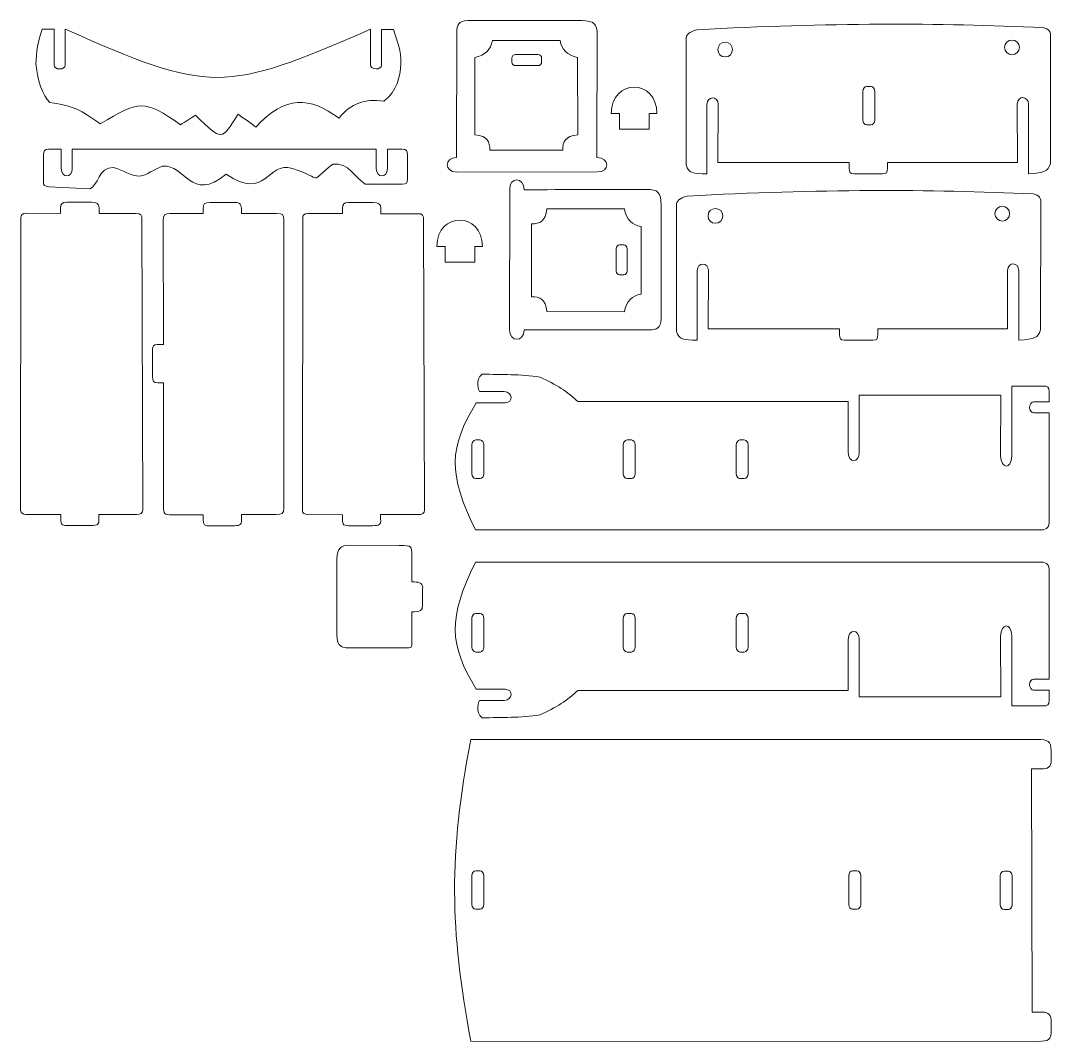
# Model space of a CAD drawing. Header units: centimetres. Extents: x -29.7 to 25.6, y -13.3 to 14.7.
# Drawn here: x -29.65 to -1.8, y -12.94 to 14.65 of the extents above; entities that cross this region are included whole.
import ezdxf

# ---------------------------------------------------------------- set-up
doc = ezdxf.new("R2010")
doc.units = ezdxf.units.CM
doc.header["$MEASUREMENT"] = 0
doc.layers.add('Layer 1', color=7, linetype='Continuous')

msp = doc.modelspace()

# ---------------------------------------------------------------- linework, layer by layer
at = {"layer": 'Layer 1', "color": 22, "lineweight": 5}
for points, knots in [([(-14.49599, 14.65118), (-15.52033, 14.65118), (-16.54468, 14.65118), (-17.56903, 14.65118), (-17.56903, 14.65118), (-17.81287, 14.65118), (-17.8733, 14.52341), (-17.86505, 14.33433), (-17.86505, 14.33433), (-17.86505, 14.33433), (-17.86783, 10.95134), (-17.86783, 10.95134), (-17.86783, 10.95134), (-18.20604, 10.95122), (-18.20487, 10.55502), (-17.86405, 10.55501), (-17.86405, 10.55501), (-17.86405, 10.55501), (-14.07163, 10.5603), (-14.07163, 10.5603), (-14.07163, 10.5603), (-13.71922, 10.55927), (-13.72723, 10.94825), (-14.07775, 10.95024), (-14.07775, 10.95024), (-14.07589, 12.05545), (-14.07403, 13.16066), (-14.07218, 14.26586), (-14.07218, 14.26586), (-14.06282, 14.55443), (-14.15355, 14.65118), (-14.49599, 14.65118)], [0, 0, 0, 0, 0.125, 0.125, 0.125, 0.125, 0.25, 0.25, 0.25, 0.25, 0.375, 0.375, 0.375, 0.375, 0.5, 0.5, 0.5, 0.5, 0.625, 0.625, 0.625, 0.625, 0.75, 0.75, 0.75, 0.75, 0.875, 0.875, 0.875, 0.875, 1, 1, 1, 1]), ([(-10.80587, 10.81357), (-10.80587, 10.81357), (-7.25709, 10.81408), (-7.25709, 10.81408), (-7.25709, 10.81408), (-7.25718, 10.76491), (-7.25726, 10.71573), (-7.25734, 10.66655), (-7.25734, 10.66655), (-7.26188, 10.55157), (-7.23338, 10.50457), (-7.12948, 10.50883), (-7.12948, 10.50883), (-6.9179, 10.50883), (-6.57174, 10.50883), (-6.36016, 10.50883), (-6.36016, 10.50883), (-6.23994, 10.50883), (-6.22451, 10.53525), (-6.22425, 10.66655), (-6.22425, 10.66655), (-6.22425, 10.66655), (-6.22404, 10.81408), (-6.22404, 10.81408), (-6.22404, 10.81408), (-6.22404, 10.81408), (-2.71518, 10.81408), (-2.71518, 10.81408), (-2.71518, 10.81408), (-2.71518, 10.81408), (-2.7179, 12.39007), (-2.7179, 12.39007), (-2.7179, 12.39007), (-2.71103, 12.63572), (-2.41765, 12.6242), (-2.41167, 12.38922), (-2.41167, 12.38922), (-2.41167, 12.38922), (-2.41167, 10.50747), (-2.41167, 10.50747), (-2.41167, 10.50747), (-1.97901, 10.54623), (-1.89839, 10.56241), (-1.82342, 10.78462), (-1.82342, 10.78462), (-1.82342, 10.78462), (-1.82172, 14.20072), (-1.82172, 14.20072), (-1.82172, 14.20072), (-1.79508, 14.34408), (-1.86263, 14.43093), (-2.02437, 14.46127), (-2.02437, 14.46127), (-4.81677, 14.59323), (-7.84358, 14.59476), (-11.37522, 14.40337), (-11.37522, 14.40337), (-11.5774, 14.35174), (-11.6739, 14.26489), (-11.66472, 14.14282), (-11.66472, 14.14282), (-11.66472, 14.14282), (-11.66472, 10.75567), (-11.66472, 10.75567), (-11.66472, 10.75567), (-11.58595, 10.50463), (-11.48729, 10.52493), (-11.10204, 10.50833), (-11.10204, 10.50833), (-11.10204, 10.50833), (-11.10449, 12.38746), (-11.10449, 12.38746), (-11.10449, 12.38746), (-11.10378, 12.61618), (-10.80018, 12.62103), (-10.80081, 12.39261), (-10.80081, 12.39261), (-10.80081, 12.39261), (-10.80587, 10.81357), (-10.80587, 10.81357)], [0, 0, 0, 0, 0.05, 0.05, 0.05, 0.05, 0.1, 0.1, 0.1, 0.1, 0.15, 0.15, 0.15, 0.15, 0.2, 0.2, 0.2, 0.2, 0.25, 0.25, 0.25, 0.25, 0.3, 0.3, 0.3, 0.3, 0.35, 0.35, 0.35, 0.35, 0.4, 0.4, 0.4, 0.4, 0.45, 0.45, 0.45, 0.45, 0.5, 0.5, 0.5, 0.5, 0.55, 0.55, 0.55, 0.55, 0.6, 0.6, 0.6, 0.6, 0.65, 0.65, 0.65, 0.65, 0.7, 0.7, 0.7, 0.7, 0.75, 0.75, 0.75, 0.75, 0.8, 0.8, 0.8, 0.8, 0.85, 0.85, 0.85, 0.85, 0.9, 0.9, 0.9, 0.9, 0.95, 0.95, 0.95, 0.95, 1, 1, 1, 1]), ([(-28.44543, 14.4212), (-28.44543, 14.4212), (-28.44475, 13.45328), (-28.44475, 13.45328), (-28.44475, 13.45328), (-28.44586, 13.30784), (-28.7466, 13.30936), (-28.7442, 13.45252), (-28.7442, 13.45252), (-28.7442, 13.45252), (-28.7442, 14.417), (-28.7442, 14.417), (-28.7442, 14.417), (-28.7442, 14.417), (-29.06584, 14.41776), (-29.06584, 14.41776), (-29.06584, 14.41776), (-29.18741, 14.11894), (-29.22756, 13.78105), (-29.23584, 13.4822), (-29.23584, 13.4822), (-29.18604, 12.98412), (-29.06072, 12.63708), (-28.85988, 12.44108), (-28.85988, 12.44108), (-28.205, 12.33934), (-28.0318, 12.23449), (-27.50064, 11.86268), (-27.50064, 11.86268), (-26.45016, 12.48949), (-26.29923, 12.53091), (-25.33164, 11.83376), (-25.33164, 11.83376), (-25.19668, 11.92052), (-25.06172, 12.00728), (-24.92676, 12.09404), (-24.92676, 12.09404), (-24.18673, 11.38799), (-24.24055, 11.40309), (-23.76996, 12.12296), (-23.76996, 12.12296), (-23.6832, 12.02656), (-23.38252, 11.86904), (-23.29576, 11.77264), (-23.29576, 11.77264), (-22.49549, 12.64253), (-21.83877, 12.59593), (-21.04656, 12.0122), (-21.04656, 12.0122), (-20.72838, 12.41026), (-20.34605, 12.55162), (-19.83684, 12.47), (-19.83684, 12.47), (-19.46937, 12.76002), (-19.40043, 13.11638), (-19.37412, 13.4822), (-19.37412, 13.4822), (-19.37053, 13.83365), (-19.46644, 14.0953), (-19.57656, 14.40884), (-19.57656, 14.40884), (-19.57656, 14.40884), (-19.89823, 14.40884), (-19.89823, 14.40884), (-19.89823, 14.40884), (-19.89823, 14.40884), (-19.89744, 13.45356), (-19.89744, 13.45356), (-19.89744, 13.45356), (-19.89461, 13.30846), (-20.1986, 13.31022), (-20.19756, 13.45556), (-20.19756, 13.45556), (-20.19756, 13.45556), (-20.19756, 14.4182), (-20.19756, 14.4182), (-20.19756, 14.4182), (-24.15698, 12.68441), (-24.54183, 12.6834), (-28.44543, 14.4212)], [0, 0, 0, 0, 0.05, 0.05, 0.05, 0.05, 0.1, 0.1, 0.1, 0.1, 0.15, 0.15, 0.15, 0.15, 0.2, 0.2, 0.2, 0.2, 0.25, 0.25, 0.25, 0.25, 0.3, 0.3, 0.3, 0.3, 0.35, 0.35, 0.35, 0.35, 0.4, 0.4, 0.4, 0.4, 0.45, 0.45, 0.45, 0.45, 0.5, 0.5, 0.5, 0.5, 0.55, 0.55, 0.55, 0.55, 0.6, 0.6, 0.6, 0.6, 0.65, 0.65, 0.65, 0.65, 0.7, 0.7, 0.7, 0.7, 0.75, 0.75, 0.75, 0.75, 0.8, 0.8, 0.8, 0.8, 0.85, 0.85, 0.85, 0.85, 0.9, 0.9, 0.9, 0.9, 0.95, 0.95, 0.95, 0.95, 1, 1, 1, 1]), ([(-15.98648, 11.14692), (-15.98648, 11.14692), (-16.97171, 11.14676), (-16.97171, 11.14676), (-16.97171, 11.14676), (-16.97268, 11.38443), (-17.02219, 11.52371), (-17.37249, 11.5653), (-17.37249, 11.5653), (-17.37249, 11.5653), (-17.37552, 13.65854), (-17.37552, 13.65854), (-17.37552, 13.65854), (-17.09245, 13.71694), (-16.94034, 13.86734), (-16.90257, 14.10974), (-16.90257, 14.10974), (-16.90257, 14.10974), (-15.98648, 14.11197), (-15.98648, 14.11197), (-15.98648, 14.11197), (-15.98648, 14.11197), (-15.07039, 14.10974), (-15.07039, 14.10974), (-15.07039, 14.10974), (-15.03262, 13.86734), (-14.88051, 13.71694), (-14.59744, 13.65854), (-14.59744, 13.65854), (-14.59744, 13.65854), (-14.59353, 11.5653), (-14.59353, 11.5653), (-14.59353, 11.5653), (-14.94383, 11.52371), (-15.00028, 11.38443), (-15.00125, 11.14676), (-15.00125, 11.14676), (-15.00125, 11.14676), (-15.98648, 11.14692), (-15.98648, 11.14692)], [0, 0, 0, 0, 0.1, 0.1, 0.1, 0.1, 0.2, 0.2, 0.2, 0.2, 0.3, 0.3, 0.3, 0.3, 0.4, 0.4, 0.4, 0.4, 0.5, 0.5, 0.5, 0.5, 0.6, 0.6, 0.6, 0.6, 0.7, 0.7, 0.7, 0.7, 0.8, 0.8, 0.8, 0.8, 0.9, 0.9, 0.9, 0.9, 1, 1, 1, 1]), ([(-10.811, 13.869), (-10.811, 13.97943), (-10.72143, 14.069), (-10.611, 14.069), (-10.611, 14.069), (-10.50057, 14.069), (-10.411, 13.97943), (-10.411, 13.869), (-10.411, 13.869), (-10.411, 13.75857), (-10.50057, 13.669), (-10.611, 13.669), (-10.611, 13.669), (-10.72143, 13.669), (-10.811, 13.75857), (-10.811, 13.869)], [0, 0, 0, 0, 0.25, 0.25, 0.25, 0.25, 0.5, 0.5, 0.5, 0.5, 0.75, 0.75, 0.75, 0.75, 1, 1, 1, 1]), ([(-3.06044, 13.92684), (-3.06044, 14.03727), (-2.97087, 14.12684), (-2.86044, 14.12684), (-2.86044, 14.12684), (-2.75001, 14.12684), (-2.66044, 14.03727), (-2.66044, 13.92684), (-2.66044, 13.92684), (-2.66044, 13.81641), (-2.75001, 13.72684), (-2.86044, 13.72684), (-2.86044, 13.72684), (-2.97087, 13.72684), (-3.06044, 13.81641), (-3.06044, 13.92684)], [0, 0, 0, 0, 0.25, 0.25, 0.25, 0.25, 0.5, 0.5, 0.5, 0.5, 0.75, 0.75, 0.75, 0.75, 1, 1, 1, 1]), ([(-15.66926, 13.43429), (-15.66926, 13.43429), (-16.27592, 13.43429), (-16.27592, 13.43429), (-16.27592, 13.43429), (-16.33003, 13.43429), (-16.3743, 13.47682), (-16.3743, 13.52882), (-16.3743, 13.52882), (-16.3743, 13.52882), (-16.3743, 13.63909), (-16.3743, 13.63909), (-16.3743, 13.63909), (-16.3743, 13.69109), (-16.33003, 13.73362), (-16.27592, 13.73362), (-16.27592, 13.73362), (-16.27592, 13.73362), (-15.66926, 13.73362), (-15.66926, 13.73362), (-15.66926, 13.73362), (-15.61515, 13.73362), (-15.57088, 13.69109), (-15.57088, 13.63909), (-15.57088, 13.63909), (-15.57088, 13.63909), (-15.57088, 13.52882), (-15.57088, 13.52882), (-15.57088, 13.52882), (-15.57088, 13.47682), (-15.61515, 13.43429), (-15.66926, 13.43429)], [0, 0, 0, 0, 0.125, 0.125, 0.125, 0.125, 0.25, 0.25, 0.25, 0.25, 0.375, 0.375, 0.375, 0.375, 0.5, 0.5, 0.5, 0.5, 0.625, 0.625, 0.625, 0.625, 0.75, 0.75, 0.75, 0.75, 0.875, 0.875, 0.875, 0.875, 1, 1, 1, 1]), ([(-12.66209, 11.71649), (-12.66209, 11.71649), (-13.46309, 11.71649), (-13.46309, 11.71649), (-13.46309, 11.71649), (-13.46309, 11.71649), (-13.46282, 12.13949), (-13.46282, 12.13949), (-13.46282, 12.13949), (-13.46282, 12.13949), (-13.68809, 12.13949), (-13.68809, 12.13949), (-13.68809, 12.13949), (-13.68232, 13.09805), (-12.45525, 13.0816), (-12.45671, 12.13868), (-12.45671, 12.13868), (-12.45671, 12.13868), (-12.66155, 12.13841), (-12.66155, 12.13841), (-12.66155, 12.13841), (-12.66155, 12.13841), (-12.66209, 11.71649), (-12.66209, 11.71649)], [0, 0, 0, 0, 0.16666667, 0.16666667, 0.16666667, 0.16666667, 0.33333333, 0.33333333, 0.33333333, 0.33333333, 0.5, 0.5, 0.5, 0.5, 0.66666667, 0.66666667, 0.66666667, 0.66666667, 0.83333333, 0.83333333, 0.83333333, 0.83333333, 1, 1, 1, 1]), ([(-6.8873, 11.95711), (-6.8873, 11.95711), (-6.8873, 12.74221), (-6.8873, 12.74221), (-6.8873, 12.74221), (-6.8873, 12.81224), (-6.84202, 12.86953), (-6.78668, 12.86953), (-6.78668, 12.86953), (-6.78668, 12.86953), (-6.66929, 12.86953), (-6.66929, 12.86953), (-6.66929, 12.86953), (-6.61395, 12.86953), (-6.56867, 12.81224), (-6.56867, 12.74221), (-6.56867, 12.74221), (-6.56867, 12.74221), (-6.56867, 11.95711), (-6.56867, 11.95711), (-6.56867, 11.95711), (-6.56867, 11.88708), (-6.61395, 11.82979), (-6.66929, 11.82979), (-6.66929, 11.82979), (-6.66929, 11.82979), (-6.78668, 11.82979), (-6.78668, 11.82979), (-6.78668, 11.82979), (-6.84202, 11.82979), (-6.8873, 11.88708), (-6.8873, 11.95711)], [0, 0, 0, 0, 0.125, 0.125, 0.125, 0.125, 0.25, 0.25, 0.25, 0.25, 0.375, 0.375, 0.375, 0.375, 0.5, 0.5, 0.5, 0.5, 0.625, 0.625, 0.625, 0.625, 0.75, 0.75, 0.75, 0.75, 0.875, 0.875, 0.875, 0.875, 1, 1, 1, 1]), ([(-28.55296, 11.17187), (-28.55296, 11.17187), (-28.89828, 11.17194), (-28.89828, 11.17194), (-28.89828, 11.17194), (-28.99739, 11.17197), (-29.0331, 11.13678), (-29.03329, 11.02257), (-29.03329, 11.02257), (-29.03329, 11.02257), (-29.03415, 10.31726), (-29.03415, 10.31726), (-29.03415, 10.31726), (-29.03717, 10.19637), (-29.01026, 10.17073), (-28.88693, 10.1623), (-28.88693, 10.1623), (-28.88693, 10.1623), (-27.78052, 10.10861), (-27.78052, 10.10861), (-27.78052, 10.10861), (-27.55202, 10.16872), (-27.5549, 10.70278), (-27.139, 10.68215), (-27.139, 10.68215), (-26.8904, 10.62186), (-26.66808, 10.4379), (-26.42817, 10.44956), (-26.42817, 10.44956), (-26.24158, 10.45863), (-26.04432, 10.64643), (-25.81578, 10.71377), (-25.81578, 10.71377), (-25.19555, 10.78967), (-25.05764, 9.7004), (-24.09832, 10.50359), (-24.09832, 10.50359), (-22.99821, 9.74043), (-23.00843, 10.87509), (-22.30796, 10.65265), (-22.30796, 10.65265), (-21.39456, 10.37348), (-21.91596, 10.22017), (-21.21354, 10.77441), (-21.21354, 10.77441), (-20.79618, 10.82889), (-20.5945, 10.38647), (-20.34122, 10.23345), (-20.34122, 10.23345), (-20.34122, 10.23345), (-19.34148, 10.23345), (-19.34148, 10.23345), (-19.34148, 10.23345), (-19.21669, 10.23345), (-19.19818, 10.25442), (-19.19818, 10.36784), (-19.19818, 10.36784), (-19.19818, 10.36784), (-19.19818, 11.01695), (-19.19818, 11.01695), (-19.19818, 11.01695), (-19.19537, 11.13704), (-19.21466, 11.1717), (-19.33867, 11.17464), (-19.33867, 11.17464), (-19.33867, 11.17464), (-19.7389, 11.17498), (-19.7389, 11.17498), (-19.7389, 11.17498), (-19.7389, 11.17498), (-19.73962, 10.65073), (-19.73962, 10.65073), (-19.73962, 10.65073), (-19.73894, 10.38722), (-20.03025, 10.38985), (-20.04042, 10.65217), (-20.04042, 10.65217), (-20.04042, 10.65217), (-20.04052, 11.17262), (-20.04052, 11.17262), (-20.04052, 11.17262), (-20.04052, 11.17262), (-28.2561, 11.17187), (-28.2561, 11.17187), (-28.2561, 11.17187), (-28.2561, 11.17187), (-28.2562, 10.64591), (-28.2562, 10.64591), (-28.2562, 10.64591), (-28.25696, 10.38995), (-28.5442, 10.38203), (-28.55306, 10.6512), (-28.55306, 10.6512), (-28.55306, 10.6512), (-28.55296, 11.17187), (-28.55296, 11.17187)], [0, 0, 0, 0, 0.04166667, 0.04166667, 0.04166667, 0.04166667, 0.08333333, 0.08333333, 0.08333333, 0.08333333, 0.125, 0.125, 0.125, 0.125, 0.16666667, 0.16666667, 0.16666667, 0.16666667, 0.20833333, 0.20833333, 0.20833333, 0.20833333, 0.25, 0.25, 0.25, 0.25, 0.29166667, 0.29166667, 0.29166667, 0.29166667, 0.33333333, 0.33333333, 0.33333333, 0.33333333, 0.375, 0.375, 0.375, 0.375, 0.41666667, 0.41666667, 0.41666667, 0.41666667, 0.45833333, 0.45833333, 0.45833333, 0.45833333, 0.5, 0.5, 0.5, 0.5, 0.54166667, 0.54166667, 0.54166667, 0.54166667, 0.58333333, 0.58333333, 0.58333333, 0.58333333, 0.625, 0.625, 0.625, 0.625, 0.66666667, 0.66666667, 0.66666667, 0.66666667, 0.70833333, 0.70833333, 0.70833333, 0.70833333, 0.75, 0.75, 0.75, 0.75, 0.79166667, 0.79166667, 0.79166667, 0.79166667, 0.83333333, 0.83333333, 0.83333333, 0.83333333, 0.875, 0.875, 0.875, 0.875, 0.91666667, 0.91666667, 0.91666667, 0.91666667, 0.95833333, 0.95833333, 0.95833333, 0.95833333, 1, 1, 1, 1]), ([(-12.34266, 9.66221), (-12.34266, 8.63787), (-12.34266, 7.61352), (-12.34266, 6.58917), (-12.34266, 6.58917), (-12.34266, 6.34533), (-12.47043, 6.2849), (-12.65951, 6.29315), (-12.65951, 6.29315), (-12.65951, 6.29315), (-16.0425, 6.29037), (-16.0425, 6.29037), (-16.0425, 6.29037), (-16.04262, 5.95216), (-16.43882, 5.95333), (-16.43883, 6.29415), (-16.43883, 6.29415), (-16.43883, 6.29415), (-16.43354, 10.08657), (-16.43354, 10.08657), (-16.43354, 10.08657), (-16.43457, 10.43898), (-16.04559, 10.43097), (-16.0436, 10.08045), (-16.0436, 10.08045), (-14.93839, 10.08231), (-13.83318, 10.08417), (-12.72798, 10.08602), (-12.72798, 10.08602), (-12.43941, 10.09538), (-12.34266, 10.00465), (-12.34266, 9.66221)], [0, 0, 0, 0, 0.125, 0.125, 0.125, 0.125, 0.25, 0.25, 0.25, 0.25, 0.375, 0.375, 0.375, 0.375, 0.5, 0.5, 0.5, 0.5, 0.625, 0.625, 0.625, 0.625, 0.75, 0.75, 0.75, 0.75, 0.875, 0.875, 0.875, 0.875, 1, 1, 1, 1]), ([(-11.06852, 6.31814), (-11.06852, 6.31814), (-7.51974, 6.31865), (-7.51974, 6.31865), (-7.51974, 6.31865), (-7.51983, 6.26948), (-7.51991, 6.2203), (-7.51999, 6.17112), (-7.51999, 6.17112), (-7.52453, 6.05614), (-7.49603, 6.00914), (-7.39213, 6.0134), (-7.39213, 6.0134), (-7.18055, 6.0134), (-6.83439, 6.0134), (-6.62281, 6.0134), (-6.62281, 6.0134), (-6.50259, 6.0134), (-6.48716, 6.03982), (-6.4869, 6.17112), (-6.4869, 6.17112), (-6.4869, 6.17112), (-6.48669, 6.31865), (-6.48669, 6.31865), (-6.48669, 6.31865), (-6.48669, 6.31865), (-2.97783, 6.31865), (-2.97783, 6.31865), (-2.97783, 6.31865), (-2.97783, 6.31865), (-2.98055, 7.89464), (-2.98055, 7.89464), (-2.98055, 7.89464), (-2.97368, 8.14029), (-2.6803, 8.12877), (-2.67432, 7.89379), (-2.67432, 7.89379), (-2.67432, 7.89379), (-2.67432, 6.01204), (-2.67432, 6.01204), (-2.67432, 6.01204), (-2.24166, 6.0508), (-2.16104, 6.06698), (-2.08607, 6.28919), (-2.08607, 6.28919), (-2.08607, 6.28919), (-2.08437, 9.70529), (-2.08437, 9.70529), (-2.08437, 9.70529), (-2.05773, 9.84865), (-2.12528, 9.9355), (-2.28702, 9.96584), (-2.28702, 9.96584), (-5.07942, 10.0978), (-8.10623, 10.09933), (-11.63787, 9.90794), (-11.63787, 9.90794), (-11.84005, 9.85631), (-11.93655, 9.76946), (-11.92737, 9.64739), (-11.92737, 9.64739), (-11.92737, 9.64739), (-11.92737, 6.26024), (-11.92737, 6.26024), (-11.92737, 6.26024), (-11.8486, 6.0092), (-11.74994, 6.0295), (-11.36469, 6.0129), (-11.36469, 6.0129), (-11.36469, 6.0129), (-11.36714, 7.89203), (-11.36714, 7.89203), (-11.36714, 7.89203), (-11.36643, 8.12075), (-11.06283, 8.1256), (-11.06346, 7.89718), (-11.06346, 7.89718), (-11.06346, 7.89718), (-11.06852, 6.31814), (-11.06852, 6.31814)], [0, 0, 0, 0, 0.05, 0.05, 0.05, 0.05, 0.1, 0.1, 0.1, 0.1, 0.15, 0.15, 0.15, 0.15, 0.2, 0.2, 0.2, 0.2, 0.25, 0.25, 0.25, 0.25, 0.3, 0.3, 0.3, 0.3, 0.35, 0.35, 0.35, 0.35, 0.4, 0.4, 0.4, 0.4, 0.45, 0.45, 0.45, 0.45, 0.5, 0.5, 0.5, 0.5, 0.55, 0.55, 0.55, 0.55, 0.6, 0.6, 0.6, 0.6, 0.65, 0.65, 0.65, 0.65, 0.7, 0.7, 0.7, 0.7, 0.75, 0.75, 0.75, 0.75, 0.8, 0.8, 0.8, 0.8, 0.85, 0.85, 0.85, 0.85, 0.9, 0.9, 0.9, 0.9, 0.95, 0.95, 0.95, 0.95, 1, 1, 1, 1]), ([(-28.56993, 9.44191), (-28.56993, 9.44191), (-29.50317, 9.44202), (-29.50317, 9.44202), (-29.50317, 9.44202), (-29.59657, 9.43857), (-29.64561, 9.4012), (-29.64112, 9.32284), (-29.64112, 9.32284), (-29.64112, 9.32284), (-29.65133, 1.41076), (-29.65133, 1.41076), (-29.65133, 1.41076), (-29.65142, 1.34358), (-29.58225, 1.30807), (-29.50749, 1.30422), (-29.50749, 1.30422), (-29.50749, 1.30422), (-28.56841, 1.30305), (-28.56841, 1.30305), (-28.56841, 1.30305), (-28.56841, 1.24192), (-28.56841, 1.24175), (-28.56841, 1.18061), (-28.56841, 1.18061), (-28.56841, 1.01649), (-28.53002, 1.00314), (-28.34458, 1.00314), (-28.34458, 1.00314), (-28.15928, 1.00314), (-27.93688, 1.00314), (-27.75158, 1.00314), (-27.75158, 1.00314), (-27.58073, 1.00968), (-27.52247, 1.02195), (-27.53555, 1.18061), (-27.53555, 1.18061), (-27.53555, 1.18061), (-27.53555, 1.30563), (-27.53555, 1.30563), (-27.53555, 1.30563), (-27.53555, 1.30563), (-26.51157, 1.30563), (-26.51157, 1.30563), (-26.51157, 1.30563), (-26.41886, 1.29964), (-26.34327, 1.33973), (-26.34846, 1.42588), (-26.34846, 1.42588), (-26.34846, 1.42588), (-26.37318, 9.26884), (-26.37318, 9.26884), (-26.37318, 9.26884), (-26.36421, 9.37806), (-26.40027, 9.44944), (-26.53533, 9.43765), (-26.53533, 9.43765), (-26.53533, 9.43765), (-27.531, 9.43765), (-27.531, 9.43765), (-27.531, 9.43765), (-27.53112, 9.50116), (-27.53123, 9.52417), (-27.53134, 9.58769), (-27.53134, 9.58769), (-27.53171, 9.70196), (-27.59309, 9.74173), (-27.73698, 9.74168), (-27.73698, 9.74168), (-27.95716, 9.74161), (-28.18142, 9.74155), (-28.40159, 9.74149), (-28.40159, 9.74149), (-28.52654, 9.74142), (-28.56993, 9.70735), (-28.56993, 9.58115), (-28.56993, 9.58115), (-28.56993, 9.58115), (-28.56993, 9.44191), (-28.56993, 9.44191)], [0, 0, 0, 0, 0.05, 0.05, 0.05, 0.05, 0.1, 0.1, 0.1, 0.1, 0.15, 0.15, 0.15, 0.15, 0.2, 0.2, 0.2, 0.2, 0.25, 0.25, 0.25, 0.25, 0.3, 0.3, 0.3, 0.3, 0.35, 0.35, 0.35, 0.35, 0.4, 0.4, 0.4, 0.4, 0.45, 0.45, 0.45, 0.45, 0.5, 0.5, 0.5, 0.5, 0.55, 0.55, 0.55, 0.55, 0.6, 0.6, 0.6, 0.6, 0.65, 0.65, 0.65, 0.65, 0.7, 0.7, 0.7, 0.7, 0.75, 0.75, 0.75, 0.75, 0.8, 0.8, 0.8, 0.8, 0.85, 0.85, 0.85, 0.85, 0.9, 0.9, 0.9, 0.9, 0.95, 0.95, 0.95, 0.95, 1, 1, 1, 1]), ([(-24.72076, 9.44101), (-24.72076, 9.44101), (-25.61655, 9.43835), (-25.61655, 9.43835), (-25.61655, 9.43835), (-25.74967, 9.43777), (-25.80282, 9.40004), (-25.79613, 9.24835), (-25.79613, 9.24835), (-25.79613, 9.24835), (-25.79343, 5.89379), (-25.79343, 5.89379), (-25.79343, 5.89379), (-25.79343, 5.89379), (-25.96553, 5.89379), (-25.96553, 5.89379), (-25.96553, 5.89379), (-26.04842, 5.89379), (-26.08886, 5.84896), (-26.08883, 5.78318), (-26.08883, 5.78318), (-26.08874, 5.55439), (-26.08865, 5.25189), (-26.08857, 5.0231), (-26.08857, 5.0231), (-26.08851, 4.90934), (-26.05522, 4.85769), (-25.94496, 4.85807), (-25.94496, 4.85807), (-25.94496, 4.85807), (-25.78777, 4.8584), (-25.78777, 4.8584), (-25.78777, 4.8584), (-25.78777, 3.73169), (-25.78777, 2.6432), (-25.78777, 1.51648), (-25.78777, 1.51648), (-25.78777, 1.31722), (-25.76869, 1.2944), (-25.55771, 1.2944), (-25.55771, 1.2944), (-25.55771, 1.2944), (-24.71948, 1.2944), (-24.71948, 1.2944), (-24.71948, 1.2944), (-24.71905, 1.23327), (-24.71862, 1.23224), (-24.71818, 1.1711), (-24.71818, 1.1711), (-24.71662, 1.00933), (-24.68903, 0.9936), (-24.51495, 0.9939), (-24.51495, 0.9939), (-24.33619, 0.99413), (-24.11595, 0.99436), (-23.93718, 0.99459), (-23.93718, 0.99459), (-23.74476, 0.99488), (-23.67556, 1.01525), (-23.6821, 1.15148), (-23.6821, 1.15148), (-23.6821, 1.15148), (-23.6821, 1.3), (-23.6821, 1.3), (-23.6821, 1.3), (-23.38568, 1.29506), (-23.04208, 1.3032), (-22.74565, 1.29825), (-22.74565, 1.29825), (-22.59052, 1.30722), (-22.53804, 1.31828), (-22.53811, 1.47619), (-22.53811, 1.47619), (-22.53811, 1.47619), (-22.54071, 9.2549), (-22.54071, 9.2549), (-22.54071, 9.2549), (-22.54078, 9.41133), (-22.5542, 9.43951), (-22.73898, 9.43971), (-22.73898, 9.43971), (-22.73898, 9.43971), (-23.68473, 9.44057), (-23.68473, 9.44057), (-23.68473, 9.44057), (-23.68471, 9.48767), (-23.68469, 9.51452), (-23.68466, 9.56163), (-23.68466, 9.56163), (-23.68454, 9.72094), (-23.7549, 9.7367), (-23.91211, 9.73616), (-23.91211, 9.73616), (-24.11268, 9.73569), (-24.32437, 9.73522), (-24.52493, 9.73476), (-24.52493, 9.73476), (-24.67263, 9.73426), (-24.72546, 9.71561), (-24.72002, 9.56166), (-24.72002, 9.56166), (-24.72002, 9.56166), (-24.72076, 9.44101), (-24.72076, 9.44101)], [0, 0, 0, 0, 0.03846154, 0.03846154, 0.03846154, 0.03846154, 0.07692308, 0.07692308, 0.07692308, 0.07692308, 0.11538462, 0.11538462, 0.11538462, 0.11538462, 0.15384615, 0.15384615, 0.15384615, 0.15384615, 0.19230769, 0.19230769, 0.19230769, 0.19230769, 0.23076923, 0.23076923, 0.23076923, 0.23076923, 0.26923077, 0.26923077, 0.26923077, 0.26923077, 0.30769231, 0.30769231, 0.30769231, 0.30769231, 0.34615385, 0.34615385, 0.34615385, 0.34615385, 0.38461538, 0.38461538, 0.38461538, 0.38461538, 0.42307692, 0.42307692, 0.42307692, 0.42307692, 0.46153846, 0.46153846, 0.46153846, 0.46153846, 0.5, 0.5, 0.5, 0.5, 0.53846154, 0.53846154, 0.53846154, 0.53846154, 0.57692308, 0.57692308, 0.57692308, 0.57692308, 0.61538462, 0.61538462, 0.61538462, 0.61538462, 0.65384615, 0.65384615, 0.65384615, 0.65384615, 0.69230769, 0.69230769, 0.69230769, 0.69230769, 0.73076923, 0.73076923, 0.73076923, 0.73076923, 0.76923077, 0.76923077, 0.76923077, 0.76923077, 0.80769231, 0.80769231, 0.80769231, 0.80769231, 0.84615385, 0.84615385, 0.84615385, 0.84615385, 0.88461538, 0.88461538, 0.88461538, 0.88461538, 0.92307692, 0.92307692, 0.92307692, 0.92307692, 0.96153846, 0.96153846, 0.96153846, 0.96153846, 1, 1, 1, 1]), ([(-20.95636, 9.43548), (-20.95636, 9.43548), (-21.8896, 9.43559), (-21.8896, 9.43559), (-21.8896, 9.43559), (-21.983, 9.43214), (-22.03204, 9.39477), (-22.02755, 9.31641), (-22.02755, 9.31641), (-22.02755, 9.31641), (-22.03776, 1.40433), (-22.03776, 1.40433), (-22.03776, 1.40433), (-22.03785, 1.33715), (-21.96868, 1.30164), (-21.89392, 1.29779), (-21.89392, 1.29779), (-21.89392, 1.29779), (-20.95484, 1.29662), (-20.95484, 1.29662), (-20.95484, 1.29662), (-20.95484, 1.23549), (-20.95484, 1.23532), (-20.95484, 1.17418), (-20.95484, 1.17418), (-20.95484, 1.01006), (-20.91645, 0.99671), (-20.73101, 0.99671), (-20.73101, 0.99671), (-20.54571, 0.99671), (-20.32331, 0.99671), (-20.13801, 0.99671), (-20.13801, 0.99671), (-19.96716, 1.00325), (-19.9089, 1.01552), (-19.92198, 1.17418), (-19.92198, 1.17418), (-19.92198, 1.17418), (-19.92198, 1.2992), (-19.92198, 1.2992), (-19.92198, 1.2992), (-19.92198, 1.2992), (-18.898, 1.2992), (-18.898, 1.2992), (-18.898, 1.2992), (-18.80529, 1.29321), (-18.7297, 1.3333), (-18.73489, 1.41945), (-18.73489, 1.41945), (-18.73489, 1.41945), (-18.75961, 9.26241), (-18.75961, 9.26241), (-18.75961, 9.26241), (-18.75064, 9.37163), (-18.7867, 9.44301), (-18.92176, 9.43122), (-18.92176, 9.43122), (-18.92176, 9.43122), (-19.91743, 9.43122), (-19.91743, 9.43122), (-19.91743, 9.43122), (-19.91755, 9.49473), (-19.91766, 9.51774), (-19.91777, 9.58126), (-19.91777, 9.58126), (-19.91814, 9.69553), (-19.97952, 9.7353), (-20.12341, 9.73525), (-20.12341, 9.73525), (-20.34359, 9.73518), (-20.56785, 9.73512), (-20.78802, 9.73506), (-20.78802, 9.73506), (-20.91297, 9.73499), (-20.95636, 9.70092), (-20.95636, 9.57472), (-20.95636, 9.57472), (-20.95636, 9.57472), (-20.95636, 9.43548), (-20.95636, 9.43548)], [0, 0, 0, 0, 0.05, 0.05, 0.05, 0.05, 0.1, 0.1, 0.1, 0.1, 0.15, 0.15, 0.15, 0.15, 0.2, 0.2, 0.2, 0.2, 0.25, 0.25, 0.25, 0.25, 0.3, 0.3, 0.3, 0.3, 0.35, 0.35, 0.35, 0.35, 0.4, 0.4, 0.4, 0.4, 0.45, 0.45, 0.45, 0.45, 0.5, 0.5, 0.5, 0.5, 0.55, 0.55, 0.55, 0.55, 0.6, 0.6, 0.6, 0.6, 0.65, 0.65, 0.65, 0.65, 0.7, 0.7, 0.7, 0.7, 0.75, 0.75, 0.75, 0.75, 0.8, 0.8, 0.8, 0.8, 0.85, 0.85, 0.85, 0.85, 0.9, 0.9, 0.9, 0.9, 0.95, 0.95, 0.95, 0.95, 1, 1, 1, 1]), ([(-17.37554, 8.1236), (-17.37554, 8.1236), (-18.17654, 8.1236), (-18.17654, 8.1236), (-18.17654, 8.1236), (-18.17654, 8.1236), (-18.17627, 8.5466), (-18.17627, 8.5466), (-18.17627, 8.5466), (-18.17627, 8.5466), (-18.40154, 8.5466), (-18.40154, 8.5466), (-18.40154, 8.5466), (-18.39577, 9.50516), (-17.1687, 9.48871), (-17.17016, 8.54579), (-17.17016, 8.54579), (-17.17016, 8.54579), (-17.375, 8.54552), (-17.375, 8.54552), (-17.375, 8.54552), (-17.375, 8.54552), (-17.37554, 8.1236), (-17.37554, 8.1236)], [0, 0, 0, 0, 0.16666667, 0.16666667, 0.16666667, 0.16666667, 0.33333333, 0.33333333, 0.33333333, 0.33333333, 0.5, 0.5, 0.5, 0.5, 0.66666667, 0.66666667, 0.66666667, 0.66666667, 0.83333333, 0.83333333, 0.83333333, 0.83333333, 1, 1, 1, 1]), ([(-15.84692, 8.17172), (-15.84692, 8.17172), (-15.84708, 7.18649), (-15.84708, 7.18649), (-15.84708, 7.18649), (-15.60941, 7.18552), (-15.47013, 7.13601), (-15.42854, 6.78571), (-15.42854, 6.78571), (-15.42854, 6.78571), (-13.3353, 6.78268), (-13.3353, 6.78268), (-13.3353, 6.78268), (-13.2769, 7.06575), (-13.1265, 7.21786), (-12.8841, 7.25563), (-12.8841, 7.25563), (-12.8841, 7.25563), (-12.88187, 8.17172), (-12.88187, 8.17172), (-12.88187, 8.17172), (-12.88187, 8.17172), (-12.8841, 9.08781), (-12.8841, 9.08781), (-12.8841, 9.08781), (-13.1265, 9.12558), (-13.2769, 9.27769), (-13.3353, 9.56076), (-13.3353, 9.56076), (-13.3353, 9.56076), (-15.42854, 9.56467), (-15.42854, 9.56467), (-15.42854, 9.56467), (-15.47013, 9.21437), (-15.60941, 9.15792), (-15.84708, 9.15695), (-15.84708, 9.15695), (-15.84708, 9.15695), (-15.84692, 8.17172), (-15.84692, 8.17172)], [0, 0, 0, 0, 0.1, 0.1, 0.1, 0.1, 0.2, 0.2, 0.2, 0.2, 0.3, 0.3, 0.3, 0.3, 0.4, 0.4, 0.4, 0.4, 0.5, 0.5, 0.5, 0.5, 0.6, 0.6, 0.6, 0.6, 0.7, 0.7, 0.7, 0.7, 0.8, 0.8, 0.8, 0.8, 0.9, 0.9, 0.9, 0.9, 1, 1, 1, 1]), ([(-11.07365, 9.37357), (-11.07365, 9.484), (-10.98408, 9.57357), (-10.87365, 9.57357), (-10.87365, 9.57357), (-10.76322, 9.57357), (-10.67365, 9.484), (-10.67365, 9.37357), (-10.67365, 9.37357), (-10.67365, 9.26314), (-10.76322, 9.17357), (-10.87365, 9.17357), (-10.87365, 9.17357), (-10.98408, 9.17357), (-11.07365, 9.26314), (-11.07365, 9.37357)], [0, 0, 0, 0, 0.25, 0.25, 0.25, 0.25, 0.5, 0.5, 0.5, 0.5, 0.75, 0.75, 0.75, 0.75, 1, 1, 1, 1]), ([(-3.32309, 9.43141), (-3.32309, 9.54184), (-3.23352, 9.63141), (-3.12309, 9.63141), (-3.12309, 9.63141), (-3.01266, 9.63141), (-2.92309, 9.54184), (-2.92309, 9.43141), (-2.92309, 9.43141), (-2.92309, 9.32098), (-3.01266, 9.23141), (-3.12309, 9.23141), (-3.12309, 9.23141), (-3.23352, 9.23141), (-3.32309, 9.32098), (-3.32309, 9.43141)], [0, 0, 0, 0, 0.25, 0.25, 0.25, 0.25, 0.5, 0.5, 0.5, 0.5, 0.75, 0.75, 0.75, 0.75, 1, 1, 1, 1]), ([(-13.25824, 8.48894), (-13.25824, 8.48894), (-13.25824, 7.88228), (-13.25824, 7.88228), (-13.25824, 7.88228), (-13.25824, 7.82817), (-13.30077, 7.7839), (-13.35277, 7.7839), (-13.35277, 7.7839), (-13.35277, 7.7839), (-13.46304, 7.7839), (-13.46304, 7.7839), (-13.46304, 7.7839), (-13.51504, 7.7839), (-13.55757, 7.82817), (-13.55757, 7.88228), (-13.55757, 7.88228), (-13.55757, 7.88228), (-13.55757, 8.48894), (-13.55757, 8.48894), (-13.55757, 8.48894), (-13.55757, 8.54305), (-13.51504, 8.58732), (-13.46304, 8.58732), (-13.46304, 8.58732), (-13.46304, 8.58732), (-13.35277, 8.58732), (-13.35277, 8.58732), (-13.35277, 8.58732), (-13.30077, 8.58732), (-13.25824, 8.54305), (-13.25824, 8.48894)], [0, 0, 0, 0, 0.125, 0.125, 0.125, 0.125, 0.25, 0.25, 0.25, 0.25, 0.375, 0.375, 0.375, 0.375, 0.5, 0.5, 0.5, 0.5, 0.625, 0.625, 0.625, 0.625, 0.75, 0.75, 0.75, 0.75, 0.875, 0.875, 0.875, 0.875, 1, 1, 1, 1]), ([(-17.33581, 4.3206), (-18.0816, 3.10575), (-18.10188, 2.41296), (-17.36227, 0.8859), (-17.36227, 0.8859), (-17.36227, 0.8859), (-2.14498, 0.8859), (-2.14498, 0.8859), (-2.14498, 0.8859), (-1.9549, 0.87046), (-1.85834, 0.93518), (-1.8553, 1.08006), (-1.8553, 1.08006), (-1.8553, 1.08006), (-1.85707, 4.04652), (-1.85707, 4.04652), (-1.85707, 4.04652), (-1.85707, 4.04652), (-2.26915, 4.04709), (-2.26915, 4.04709), (-2.26915, 4.04709), (-2.41998, 4.04706), (-2.42306, 4.34631), (-2.26734, 4.34657), (-2.26734, 4.34657), (-2.26734, 4.34657), (-1.85744, 4.34724), (-1.85744, 4.34724), (-1.85744, 4.34724), (-1.85744, 4.34724), (-1.85374, 4.62348), (-1.85374, 4.62348), (-1.85374, 4.62348), (-1.84952, 4.73347), (-1.90616, 4.78261), (-2.02363, 4.77091), (-2.02363, 4.77091), (-2.02363, 4.77091), (-2.86756, 4.7691), (-2.86756, 4.7691), (-2.86756, 4.7691), (-2.86756, 4.7691), (-2.86756, 2.87529), (-2.86756, 2.87529), (-2.86756, 2.87529), (-2.86851, 2.51051), (-3.16228, 2.53361), (-3.16739, 2.88543), (-3.16739, 2.88543), (-3.16739, 2.88543), (-3.16558, 4.5264), (-3.16558, 4.5264), (-3.16558, 4.5264), (-3.16558, 4.5264), (-6.98914, 4.5264), (-6.98914, 4.5264), (-6.98914, 4.5264), (-6.98914, 4.5264), (-6.98914, 2.9677), (-6.98914, 2.9677), (-6.98914, 2.9677), (-6.98821, 2.6897), (-7.2845, 2.69139), (-7.28556, 2.97312), (-7.28556, 2.97312), (-7.28556, 2.97312), (-7.28556, 4.35712), (-7.28556, 4.35712), (-7.28556, 4.35712), (-7.28556, 4.35712), (-14.59549, 4.35651), (-14.59549, 4.35651), (-14.59549, 4.35651), (-14.85094, 4.60867), (-15.19072, 4.82709), (-15.61483, 5.0118), (-15.61483, 5.0118), (-16.14879, 5.10047), (-16.64062, 5.07584), (-17.17454, 5.09623), (-17.17454, 5.09623), (-17.38048, 4.9345), (-17.27082, 4.64146), (-17.25117, 4.62214), (-17.25117, 4.62214), (-17.25117, 4.62214), (-16.58563, 4.62348), (-16.58563, 4.62348), (-16.58563, 4.62348), (-16.34582, 4.62186), (-16.334, 4.32043), (-16.55917, 4.32042), (-16.55917, 4.32042), (-16.55917, 4.32042), (-17.33581, 4.3206), (-17.33581, 4.3206)], [0, 0, 0, 0, 0.04166667, 0.04166667, 0.04166667, 0.04166667, 0.08333333, 0.08333333, 0.08333333, 0.08333333, 0.125, 0.125, 0.125, 0.125, 0.16666667, 0.16666667, 0.16666667, 0.16666667, 0.20833333, 0.20833333, 0.20833333, 0.20833333, 0.25, 0.25, 0.25, 0.25, 0.29166667, 0.29166667, 0.29166667, 0.29166667, 0.33333333, 0.33333333, 0.33333333, 0.33333333, 0.375, 0.375, 0.375, 0.375, 0.41666667, 0.41666667, 0.41666667, 0.41666667, 0.45833333, 0.45833333, 0.45833333, 0.45833333, 0.5, 0.5, 0.5, 0.5, 0.54166667, 0.54166667, 0.54166667, 0.54166667, 0.58333333, 0.58333333, 0.58333333, 0.58333333, 0.625, 0.625, 0.625, 0.625, 0.66666667, 0.66666667, 0.66666667, 0.66666667, 0.70833333, 0.70833333, 0.70833333, 0.70833333, 0.75, 0.75, 0.75, 0.75, 0.79166667, 0.79166667, 0.79166667, 0.79166667, 0.83333333, 0.83333333, 0.83333333, 0.83333333, 0.875, 0.875, 0.875, 0.875, 0.91666667, 0.91666667, 0.91666667, 0.91666667, 0.95833333, 0.95833333, 0.95833333, 0.95833333, 1, 1, 1, 1]), ([(-17.45308, 2.40333), (-17.45308, 2.40333), (-17.45308, 3.18843), (-17.45308, 3.18843), (-17.45308, 3.18843), (-17.45308, 3.25846), (-17.4078, 3.31575), (-17.35246, 3.31575), (-17.35246, 3.31575), (-17.35246, 3.31575), (-17.23507, 3.31575), (-17.23507, 3.31575), (-17.23507, 3.31575), (-17.17973, 3.31575), (-17.13445, 3.25846), (-17.13445, 3.18843), (-17.13445, 3.18843), (-17.13445, 3.18843), (-17.13445, 2.40333), (-17.13445, 2.40333), (-17.13445, 2.40333), (-17.13445, 2.3333), (-17.17973, 2.27601), (-17.23507, 2.27601), (-17.23507, 2.27601), (-17.23507, 2.27601), (-17.35246, 2.27601), (-17.35246, 2.27601), (-17.35246, 2.27601), (-17.4078, 2.27601), (-17.45308, 2.3333), (-17.45308, 2.40333)], [0, 0, 0, 0, 0.125, 0.125, 0.125, 0.125, 0.25, 0.25, 0.25, 0.25, 0.375, 0.375, 0.375, 0.375, 0.5, 0.5, 0.5, 0.5, 0.625, 0.625, 0.625, 0.625, 0.75, 0.75, 0.75, 0.75, 0.875, 0.875, 0.875, 0.875, 1, 1, 1, 1]), ([(-13.36376, 2.40333), (-13.36376, 2.40333), (-13.36376, 3.18843), (-13.36376, 3.18843), (-13.36376, 3.18843), (-13.36376, 3.25846), (-13.31848, 3.31575), (-13.26314, 3.31575), (-13.26314, 3.31575), (-13.26314, 3.31575), (-13.14575, 3.31575), (-13.14575, 3.31575), (-13.14575, 3.31575), (-13.09041, 3.31575), (-13.04513, 3.25846), (-13.04513, 3.18843), (-13.04513, 3.18843), (-13.04513, 3.18843), (-13.04513, 2.40333), (-13.04513, 2.40333), (-13.04513, 2.40333), (-13.04513, 2.3333), (-13.09041, 2.27601), (-13.14575, 2.27601), (-13.14575, 2.27601), (-13.14575, 2.27601), (-13.26314, 2.27601), (-13.26314, 2.27601), (-13.26314, 2.27601), (-13.31848, 2.27601), (-13.36376, 2.3333), (-13.36376, 2.40333)], [0, 0, 0, 0, 0.125, 0.125, 0.125, 0.125, 0.25, 0.25, 0.25, 0.25, 0.375, 0.375, 0.375, 0.375, 0.5, 0.5, 0.5, 0.5, 0.625, 0.625, 0.625, 0.625, 0.75, 0.75, 0.75, 0.75, 0.875, 0.875, 0.875, 0.875, 1, 1, 1, 1]), ([(-10.3114, 2.40333), (-10.3114, 2.40333), (-10.3114, 3.18843), (-10.3114, 3.18843), (-10.3114, 3.18843), (-10.3114, 3.25846), (-10.26612, 3.31575), (-10.21078, 3.31575), (-10.21078, 3.31575), (-10.21078, 3.31575), (-10.09339, 3.31575), (-10.09339, 3.31575), (-10.09339, 3.31575), (-10.03805, 3.31575), (-9.99277, 3.25846), (-9.99277, 3.18843), (-9.99277, 3.18843), (-9.99277, 3.18843), (-9.99277, 2.40333), (-9.99277, 2.40333), (-9.99277, 2.40333), (-9.99277, 2.3333), (-10.03805, 2.27601), (-10.09339, 2.27601), (-10.09339, 2.27601), (-10.09339, 2.27601), (-10.21078, 2.27601), (-10.21078, 2.27601), (-10.21078, 2.27601), (-10.26612, 2.27601), (-10.3114, 2.3333), (-10.3114, 2.40333)], [0, 0, 0, 0, 0.125, 0.125, 0.125, 0.125, 0.25, 0.25, 0.25, 0.25, 0.375, 0.375, 0.375, 0.375, 0.5, 0.5, 0.5, 0.5, 0.625, 0.625, 0.625, 0.625, 0.75, 0.75, 0.75, 0.75, 0.875, 0.875, 0.875, 0.875, 1, 1, 1, 1]), ([(-19.07933, -0.52226), (-19.07933, -0.52226), (-19.07933, 0.19061), (-19.07933, 0.19061), (-19.07933, 0.19061), (-19.08795, 0.44381), (-19.05176, 0.46362), (-19.41704, 0.46299), (-19.41704, 0.46299), (-19.41704, 0.46299), (-20.79434, 0.4684), (-20.79434, 0.4684), (-20.79434, 0.4684), (-20.96957, 0.46644), (-21.10592, 0.38562), (-21.10557, 0.10496), (-21.10557, 0.10496), (-21.10557, 0.10496), (-21.10763, -1.94569), (-21.10763, -1.94569), (-21.10763, -1.94569), (-21.10644, -2.28761), (-20.93306, -2.30075), (-20.81034, -2.30312), (-20.81034, -2.30312), (-20.81034, -2.30312), (-19.28824, -2.30312), (-19.28824, -2.30312), (-19.28824, -2.30312), (-19.05686, -2.29881), (-19.07942, -2.32339), (-19.07942, -2.09613), (-19.07942, -2.09613), (-19.07942, -2.09613), (-19.07942, -1.32557), (-19.07942, -1.32557), (-19.07942, -1.32557), (-19.07942, -1.32557), (-19.00541, -1.32536), (-19.00541, -1.32536), (-19.00541, -1.32536), (-18.87645, -1.32963), (-18.78761, -1.29044), (-18.78698, -1.15568), (-18.78698, -1.15568), (-18.78698, -1.15568), (-18.78698, -0.71642), (-18.78698, -0.71642), (-18.78698, -0.71642), (-18.77075, -0.56738), (-18.86482, -0.52133), (-19.009, -0.52205), (-19.009, -0.52205), (-19.009, -0.52205), (-19.07933, -0.52226), (-19.07933, -0.52226)], [0, 0, 0, 0, 0.07142857, 0.07142857, 0.07142857, 0.07142857, 0.14285714, 0.14285714, 0.14285714, 0.14285714, 0.21428571, 0.21428571, 0.21428571, 0.21428571, 0.28571429, 0.28571429, 0.28571429, 0.28571429, 0.35714286, 0.35714286, 0.35714286, 0.35714286, 0.42857143, 0.42857143, 0.42857143, 0.42857143, 0.5, 0.5, 0.5, 0.5, 0.57142857, 0.57142857, 0.57142857, 0.57142857, 0.64285714, 0.64285714, 0.64285714, 0.64285714, 0.71428571, 0.71428571, 0.71428571, 0.71428571, 0.78571429, 0.78571429, 0.78571429, 0.78571429, 0.85714286, 0.85714286, 0.85714286, 0.85714286, 0.92857143, 0.92857143, 0.92857143, 0.92857143, 1, 1, 1, 1]), ([(-17.33581, -3.4207), (-18.0816, -2.20585), (-18.10188, -1.51306), (-17.36227, 0.014), (-17.36227, 0.014), (-17.36227, 0.014), (-2.14498, 0.014), (-2.14498, 0.014), (-2.14498, 0.014), (-1.9549, 0.02944), (-1.85834, -0.03528), (-1.8553, -0.18016), (-1.8553, -0.18016), (-1.8553, -0.18016), (-1.85707, -3.14662), (-1.85707, -3.14662), (-1.85707, -3.14662), (-1.85707, -3.14662), (-2.26915, -3.14719), (-2.26915, -3.14719), (-2.26915, -3.14719), (-2.41998, -3.14716), (-2.42306, -3.44641), (-2.26734, -3.44667), (-2.26734, -3.44667), (-2.26734, -3.44667), (-1.85744, -3.44734), (-1.85744, -3.44734), (-1.85744, -3.44734), (-1.85744, -3.44734), (-1.85374, -3.72358), (-1.85374, -3.72358), (-1.85374, -3.72358), (-1.84952, -3.83357), (-1.90616, -3.88271), (-2.02363, -3.87101), (-2.02363, -3.87101), (-2.02363, -3.87101), (-2.86756, -3.8692), (-2.86756, -3.8692), (-2.86756, -3.8692), (-2.86756, -3.8692), (-2.86756, -1.97539), (-2.86756, -1.97539), (-2.86756, -1.97539), (-2.86851, -1.61061), (-3.16228, -1.63371), (-3.16739, -1.98553), (-3.16739, -1.98553), (-3.16739, -1.98553), (-3.16558, -3.6265), (-3.16558, -3.6265), (-3.16558, -3.6265), (-3.16558, -3.6265), (-6.98914, -3.6265), (-6.98914, -3.6265), (-6.98914, -3.6265), (-6.98914, -3.6265), (-6.98914, -2.0678), (-6.98914, -2.0678), (-6.98914, -2.0678), (-6.98821, -1.7898), (-7.2845, -1.79149), (-7.28556, -2.07322), (-7.28556, -2.07322), (-7.28556, -2.07322), (-7.28556, -3.45722), (-7.28556, -3.45722), (-7.28556, -3.45722), (-7.28556, -3.45722), (-14.59549, -3.45661), (-14.59549, -3.45661), (-14.59549, -3.45661), (-14.85094, -3.70877), (-15.19072, -3.92719), (-15.61483, -4.1119), (-15.61483, -4.1119), (-16.14879, -4.20057), (-16.64062, -4.17594), (-17.17454, -4.19633), (-17.17454, -4.19633), (-17.38048, -4.0346), (-17.27082, -3.74156), (-17.25117, -3.72224), (-17.25117, -3.72224), (-17.25117, -3.72224), (-16.58563, -3.72358), (-16.58563, -3.72358), (-16.58563, -3.72358), (-16.34582, -3.72196), (-16.334, -3.42053), (-16.55917, -3.42052), (-16.55917, -3.42052), (-16.55917, -3.42052), (-17.33581, -3.4207), (-17.33581, -3.4207)], [0, 0, 0, 0, 0.04166667, 0.04166667, 0.04166667, 0.04166667, 0.08333333, 0.08333333, 0.08333333, 0.08333333, 0.125, 0.125, 0.125, 0.125, 0.16666667, 0.16666667, 0.16666667, 0.16666667, 0.20833333, 0.20833333, 0.20833333, 0.20833333, 0.25, 0.25, 0.25, 0.25, 0.29166667, 0.29166667, 0.29166667, 0.29166667, 0.33333333, 0.33333333, 0.33333333, 0.33333333, 0.375, 0.375, 0.375, 0.375, 0.41666667, 0.41666667, 0.41666667, 0.41666667, 0.45833333, 0.45833333, 0.45833333, 0.45833333, 0.5, 0.5, 0.5, 0.5, 0.54166667, 0.54166667, 0.54166667, 0.54166667, 0.58333333, 0.58333333, 0.58333333, 0.58333333, 0.625, 0.625, 0.625, 0.625, 0.66666667, 0.66666667, 0.66666667, 0.66666667, 0.70833333, 0.70833333, 0.70833333, 0.70833333, 0.75, 0.75, 0.75, 0.75, 0.79166667, 0.79166667, 0.79166667, 0.79166667, 0.83333333, 0.83333333, 0.83333333, 0.83333333, 0.875, 0.875, 0.875, 0.875, 0.91666667, 0.91666667, 0.91666667, 0.91666667, 0.95833333, 0.95833333, 0.95833333, 0.95833333, 1, 1, 1, 1]), ([(-17.45308, -1.50343), (-17.45308, -1.50343), (-17.45308, -2.28853), (-17.45308, -2.28853), (-17.45308, -2.28853), (-17.45308, -2.35856), (-17.4078, -2.41585), (-17.35246, -2.41585), (-17.35246, -2.41585), (-17.35246, -2.41585), (-17.23507, -2.41585), (-17.23507, -2.41585), (-17.23507, -2.41585), (-17.17973, -2.41585), (-17.13445, -2.35856), (-17.13445, -2.28853), (-17.13445, -2.28853), (-17.13445, -2.28853), (-17.13445, -1.50343), (-17.13445, -1.50343), (-17.13445, -1.50343), (-17.13445, -1.4334), (-17.17973, -1.37611), (-17.23507, -1.37611), (-17.23507, -1.37611), (-17.23507, -1.37611), (-17.35246, -1.37611), (-17.35246, -1.37611), (-17.35246, -1.37611), (-17.4078, -1.37611), (-17.45308, -1.4334), (-17.45308, -1.50343)], [0, 0, 0, 0, 0.125, 0.125, 0.125, 0.125, 0.25, 0.25, 0.25, 0.25, 0.375, 0.375, 0.375, 0.375, 0.5, 0.5, 0.5, 0.5, 0.625, 0.625, 0.625, 0.625, 0.75, 0.75, 0.75, 0.75, 0.875, 0.875, 0.875, 0.875, 1, 1, 1, 1]), ([(-13.36376, -1.50343), (-13.36376, -1.50343), (-13.36376, -2.28853), (-13.36376, -2.28853), (-13.36376, -2.28853), (-13.36376, -2.35856), (-13.31848, -2.41585), (-13.26314, -2.41585), (-13.26314, -2.41585), (-13.26314, -2.41585), (-13.14575, -2.41585), (-13.14575, -2.41585), (-13.14575, -2.41585), (-13.09041, -2.41585), (-13.04513, -2.35856), (-13.04513, -2.28853), (-13.04513, -2.28853), (-13.04513, -2.28853), (-13.04513, -1.50343), (-13.04513, -1.50343), (-13.04513, -1.50343), (-13.04513, -1.4334), (-13.09041, -1.37611), (-13.14575, -1.37611), (-13.14575, -1.37611), (-13.14575, -1.37611), (-13.26314, -1.37611), (-13.26314, -1.37611), (-13.26314, -1.37611), (-13.31848, -1.37611), (-13.36376, -1.4334), (-13.36376, -1.50343)], [0, 0, 0, 0, 0.125, 0.125, 0.125, 0.125, 0.25, 0.25, 0.25, 0.25, 0.375, 0.375, 0.375, 0.375, 0.5, 0.5, 0.5, 0.5, 0.625, 0.625, 0.625, 0.625, 0.75, 0.75, 0.75, 0.75, 0.875, 0.875, 0.875, 0.875, 1, 1, 1, 1]), ([(-10.3114, -1.50343), (-10.3114, -1.50343), (-10.3114, -2.28853), (-10.3114, -2.28853), (-10.3114, -2.28853), (-10.3114, -2.35856), (-10.26612, -2.41585), (-10.21078, -2.41585), (-10.21078, -2.41585), (-10.21078, -2.41585), (-10.09339, -2.41585), (-10.09339, -2.41585), (-10.09339, -2.41585), (-10.03805, -2.41585), (-9.99277, -2.35856), (-9.99277, -2.28853), (-9.99277, -2.28853), (-9.99277, -2.28853), (-9.99277, -1.50343), (-9.99277, -1.50343), (-9.99277, -1.50343), (-9.99277, -1.4334), (-10.03805, -1.37611), (-10.09339, -1.37611), (-10.09339, -1.37611), (-10.09339, -1.37611), (-10.21078, -1.37611), (-10.21078, -1.37611), (-10.21078, -1.37611), (-10.26612, -1.37611), (-10.3114, -1.4334), (-10.3114, -1.50343)], [0, 0, 0, 0, 0.125, 0.125, 0.125, 0.125, 0.25, 0.25, 0.25, 0.25, 0.375, 0.375, 0.375, 0.375, 0.5, 0.5, 0.5, 0.5, 0.625, 0.625, 0.625, 0.625, 0.75, 0.75, 0.75, 0.75, 0.875, 0.875, 0.875, 0.875, 1, 1, 1, 1]), ([(-17.48732, -4.77834), (-18.0866, -7.88729), (-18.04964, -9.90055), (-17.48732, -12.93327), (-17.48732, -12.93327), (-17.48732, -12.93327), (-2.16249, -12.94025), (-2.16249, -12.94025), (-2.16249, -12.94025), (-1.86574, -12.9404), (-1.80186, -12.89556), (-1.80186, -12.65164), (-1.80186, -12.65164), (-1.80186, -12.65164), (-1.80186, -12.43087), (-1.80186, -12.43087), (-1.80186, -12.43087), (-1.79694, -12.22845), (-1.86314, -12.14967), (-2.04932, -12.14922), (-2.04932, -12.14922), (-2.04932, -12.14922), (-2.30995, -12.14885), (-2.30995, -12.14885), (-2.30995, -12.14885), (-2.30995, -12.14885), (-2.334, -5.5774), (-2.334, -5.5774), (-2.334, -5.5774), (-2.334, -5.5774), (-2.06408, -5.5774), (-2.06408, -5.5774), (-2.06408, -5.5774), (-1.90224, -5.5774), (-1.79694, -5.53814), (-1.80186, -5.33494), (-1.80186, -5.33494), (-1.80186, -5.33494), (-1.80186, -5.0896), (-1.80186, -5.0896), (-1.80186, -5.0896), (-1.80186, -4.81802), (-1.89011, -4.78094), (-2.18217, -4.78087), (-2.18217, -4.78087), (-2.18217, -4.78087), (-17.48732, -4.77834), (-17.48732, -4.77834)], [0, 0, 0, 0, 0.08333333, 0.08333333, 0.08333333, 0.08333333, 0.16666667, 0.16666667, 0.16666667, 0.16666667, 0.25, 0.25, 0.25, 0.25, 0.33333333, 0.33333333, 0.33333333, 0.33333333, 0.41666667, 0.41666667, 0.41666667, 0.41666667, 0.5, 0.5, 0.5, 0.5, 0.58333333, 0.58333333, 0.58333333, 0.58333333, 0.66666667, 0.66666667, 0.66666667, 0.66666667, 0.75, 0.75, 0.75, 0.75, 0.83333333, 0.83333333, 0.83333333, 0.83333333, 0.91666667, 0.91666667, 0.91666667, 0.91666667, 1, 1, 1, 1]), ([(-17.45408, -9.24346), (-17.45408, -9.24346), (-17.45408, -8.45836), (-17.45408, -8.45836), (-17.45408, -8.45836), (-17.45408, -8.38833), (-17.4088, -8.33104), (-17.35346, -8.33104), (-17.35346, -8.33104), (-17.35346, -8.33104), (-17.23607, -8.33104), (-17.23607, -8.33104), (-17.23607, -8.33104), (-17.18073, -8.33104), (-17.13545, -8.38833), (-17.13545, -8.45836), (-17.13545, -8.45836), (-17.13545, -8.45836), (-17.13545, -9.24346), (-17.13545, -9.24346), (-17.13545, -9.24346), (-17.13545, -9.31349), (-17.18073, -9.37078), (-17.23607, -9.37078), (-17.23607, -9.37078), (-17.23607, -9.37078), (-17.35346, -9.37078), (-17.35346, -9.37078), (-17.35346, -9.37078), (-17.4088, -9.37078), (-17.45408, -9.31349), (-17.45408, -9.24346)], [0, 0, 0, 0, 0.125, 0.125, 0.125, 0.125, 0.25, 0.25, 0.25, 0.25, 0.375, 0.375, 0.375, 0.375, 0.5, 0.5, 0.5, 0.5, 0.625, 0.625, 0.625, 0.625, 0.75, 0.75, 0.75, 0.75, 0.875, 0.875, 0.875, 0.875, 1, 1, 1, 1]), ([(-7.26739, -9.24346), (-7.26739, -9.24346), (-7.26739, -8.45836), (-7.26739, -8.45836), (-7.26739, -8.45836), (-7.26739, -8.38833), (-7.22211, -8.33104), (-7.16677, -8.33104), (-7.16677, -8.33104), (-7.16677, -8.33104), (-7.04938, -8.33104), (-7.04938, -8.33104), (-7.04938, -8.33104), (-6.99404, -8.33104), (-6.94876, -8.38833), (-6.94876, -8.45836), (-6.94876, -8.45836), (-6.94876, -8.45836), (-6.94876, -9.24346), (-6.94876, -9.24346), (-6.94876, -9.24346), (-6.94876, -9.31349), (-6.99404, -9.37078), (-7.04938, -9.37078), (-7.04938, -9.37078), (-7.04938, -9.37078), (-7.16677, -9.37078), (-7.16677, -9.37078), (-7.16677, -9.37078), (-7.22211, -9.37078), (-7.26739, -9.31349), (-7.26739, -9.24346)], [0, 0, 0, 0, 0.125, 0.125, 0.125, 0.125, 0.25, 0.25, 0.25, 0.25, 0.375, 0.375, 0.375, 0.375, 0.5, 0.5, 0.5, 0.5, 0.625, 0.625, 0.625, 0.625, 0.75, 0.75, 0.75, 0.75, 0.875, 0.875, 0.875, 0.875, 1, 1, 1, 1]), ([(-3.17609, -9.24903), (-3.17609, -9.24903), (-3.17609, -8.46393), (-3.17609, -8.46393), (-3.17609, -8.46393), (-3.17609, -8.3939), (-3.13081, -8.33661), (-3.07547, -8.33661), (-3.07547, -8.33661), (-3.07547, -8.33661), (-2.95808, -8.33661), (-2.95808, -8.33661), (-2.95808, -8.33661), (-2.90274, -8.33661), (-2.85746, -8.3939), (-2.85746, -8.46393), (-2.85746, -8.46393), (-2.85746, -8.46393), (-2.85746, -9.24903), (-2.85746, -9.24903), (-2.85746, -9.24903), (-2.85746, -9.31906), (-2.90274, -9.37635), (-2.95808, -9.37635), (-2.95808, -9.37635), (-2.95808, -9.37635), (-3.07547, -9.37635), (-3.07547, -9.37635), (-3.07547, -9.37635), (-3.13081, -9.37635), (-3.17609, -9.31906), (-3.17609, -9.24903)], [0, 0, 0, 0, 0.125, 0.125, 0.125, 0.125, 0.25, 0.25, 0.25, 0.25, 0.375, 0.375, 0.375, 0.375, 0.5, 0.5, 0.5, 0.5, 0.625, 0.625, 0.625, 0.625, 0.75, 0.75, 0.75, 0.75, 0.875, 0.875, 0.875, 0.875, 1, 1, 1, 1])]:
    msp.add_open_spline(points, degree=3, knots=knots, dxfattribs=at)

doc.saveas('drawing.dxf')
